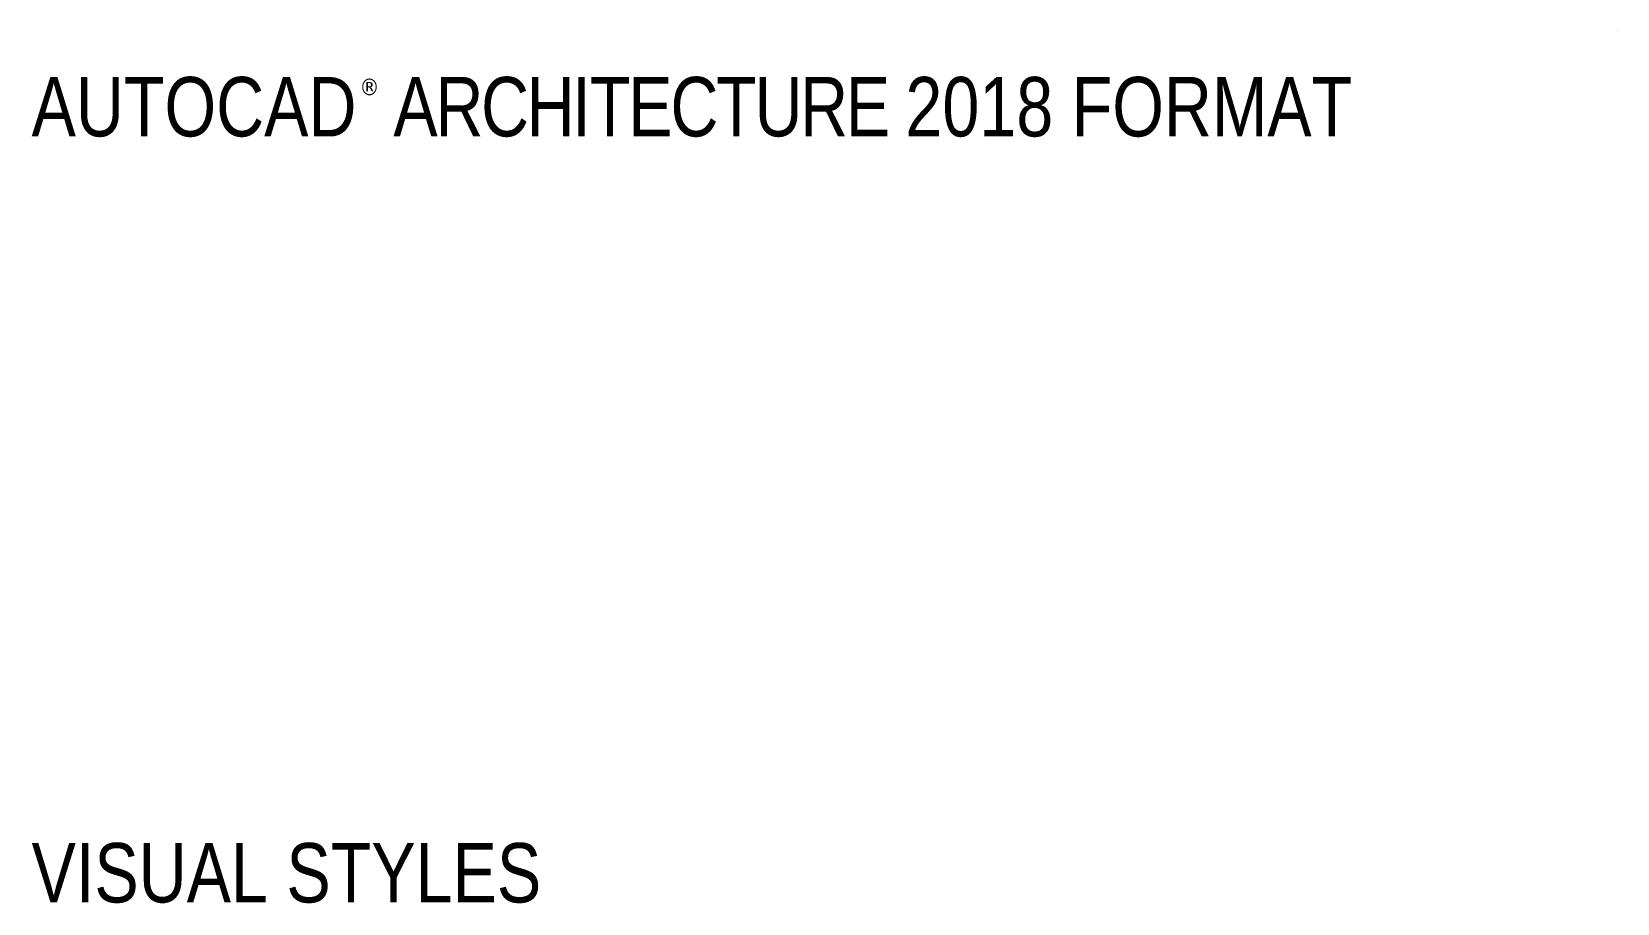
# Paper-space layout 'Plot' of a CAD drawing. Header units: millimetres. Extents: x 17 to 610, y 17 to 343.
import ezdxf

# ---------------------------------------------------------------- set-up
doc = ezdxf.new("R2010")
doc.units = ezdxf.units.MM
doc.header["$LTSCALE"] = 0.5
doc.header["$MEASUREMENT"] = 0
doc.styles.add('Title-Normal', font='arial.ttf', dxfattribs={"width": 0.75})

psp = doc.layouts.new('Plot')

# ---------------------------------------------------------------- linework, layer by layer
psp.add_line((609.6, 342.9), (609.6, 342.9))

# ---------------------------------------------------------------- texts
at = {"color": 7, "style": 'Title-Normal'}
for s, insert, char_height, width, attachment_point in [('{\\W0.8;AUTOCAD  \\T0.95;ARCHITECTURE \\T1;2018 FORMAT}', (16.93, 325.97), 22.225, 544.4603, 1), ('{\\fTahoma|b0|i0|c0|p34;\\W1;®}', (139.48, 325.45), 6.35, 8.9553, 1), ('{\\W0.8;VISUAL STYLES}', (16.93, 16.93), 22.225, 441.4384, 7)]:
    psp.add_mtext(s, dxfattribs=dict(at, insert=insert, char_height=char_height, width=width, attachment_point=attachment_point))

doc.saveas('drawing.dxf')
